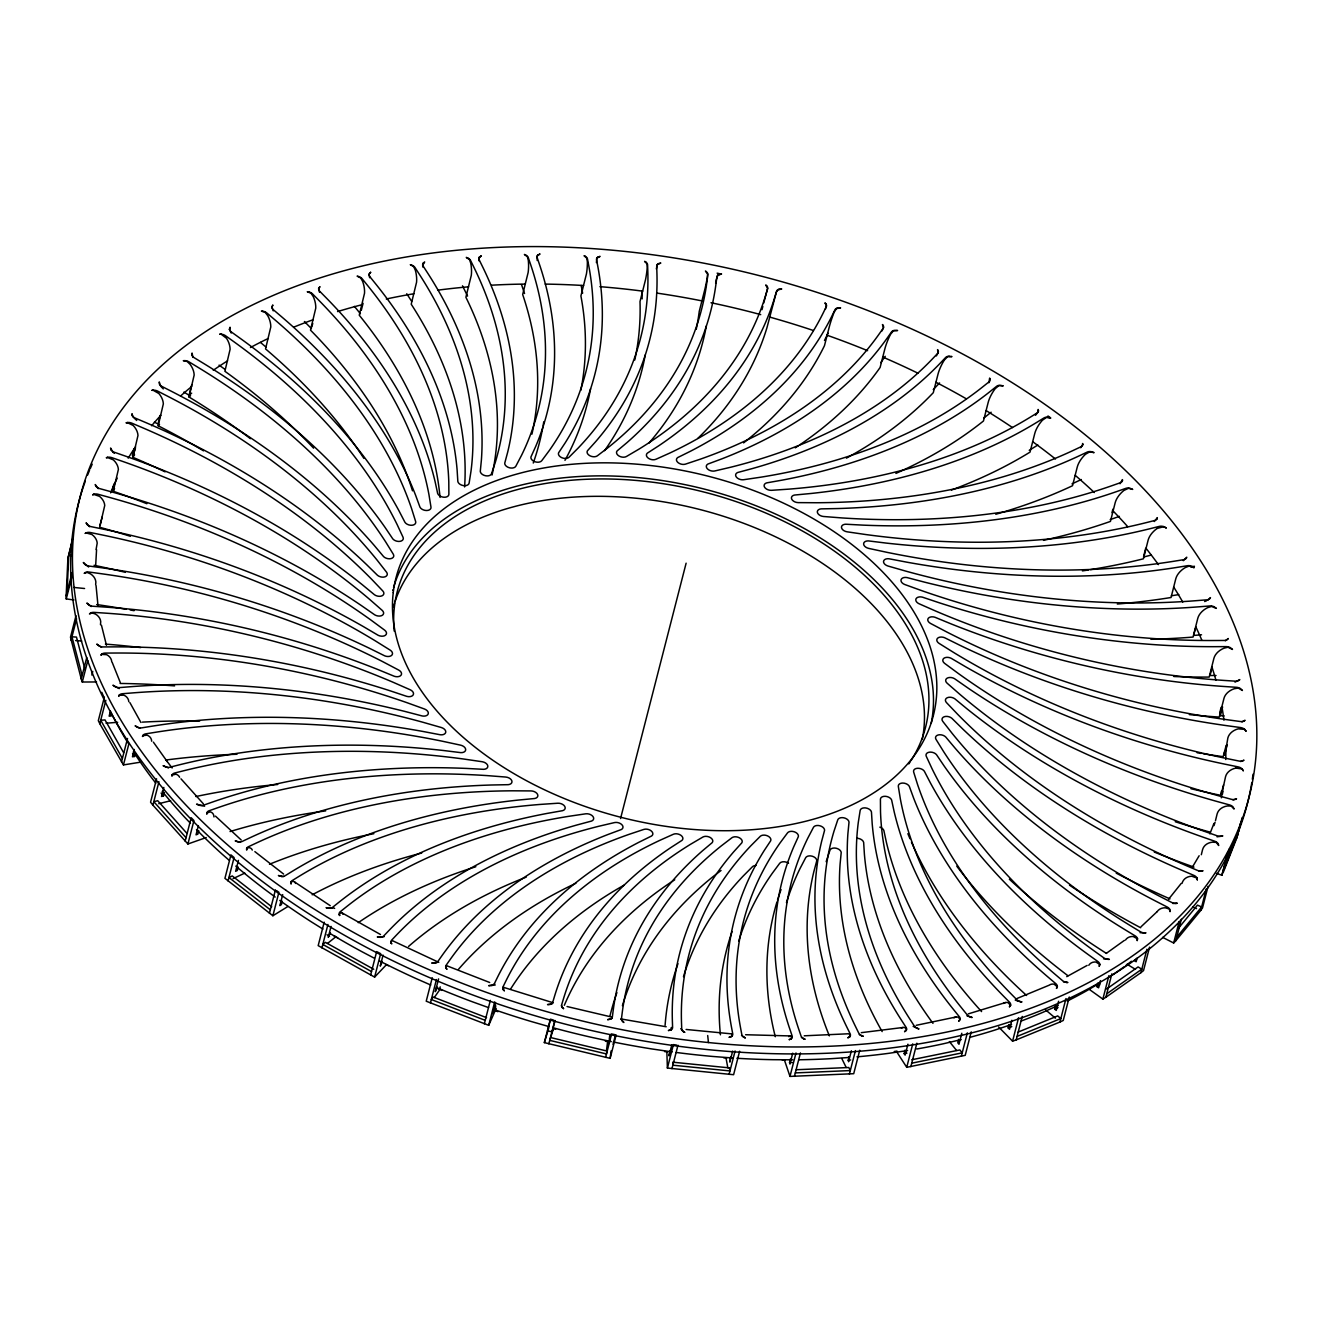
<?xml version="1.0" encoding="UTF-8"?>
<svg xmlns="http://www.w3.org/2000/svg" width="1323" height="1323" viewBox="0 0 1323 1323"><rect width="100%" height="100%" fill="white"/><g stroke="black" fill="none" stroke-linecap="round" stroke-linejoin="round"><path stroke-width="1.5" d="M612.119 1017.883L612.119 1017.271A15.661 0.959 -78.5 0 0 611.474 1017.982M621.198 1019.14L623.877 1022.514L622.769 1021.687A5.805 3.688 14.4 0 1 621.446 1018.76L622.223 1012.657A575.604 365.346 14.4 0 1 721.068 846.059L731.966 837.707A5.805 3.688 14.4 0 1 739.309 837.757A5.805 3.688 14.4 0 1 741.839 842.801L733.703 851.814A584.882 371.25 14.4 0 0 672.382 1021.174L672.597 1027.425A5.805 3.688 14.4 0 1 671.009 1029.873L668.495 1030.518L671.009 1029.873M206.835 812.95L206.835 813.926L206.835 812.95A5.805 3.688 14.4 0 1 209.034 810.784L216.559 808.138A575.604 365.346 14.4 0 1 487.195 775.609L505.75 777.048A5.805 3.688 14.4 0 1 511.836 780.851A5.805 3.688 14.4 0 1 508.264 784.671L491.296 785.002A584.882 371.25 14.4 0 0 248.972 838.236L242.092 841.478A5.805 3.688 14.4 0 1 238.008 841.875L235.196 840.899L240.406 842.304M1122.417 480.778L1122.466 479.621L1120.019 483.738M95.653 565.897L96.562 549.657M318.645 288.596L319.819 286.81L318.645 288.596L319.538 292.333M73.923 599.964L66.249 598.922L66.15 595.912L67.903 558.422L73.294 535.947M67.043 592.439L68.796 554.949L71.822 555.577M656.34 268.916L657.333 264.633L660.805 263.045L658.292 263.674A5.805 3.688 14.4 0 0 656.704 266.121L656.903 272.373A584.882 371.25 14.4 0 1 595.582 441.733L587.462 450.746A5.805 3.688 14.4 0 0 589.975 455.79A5.805 3.688 14.4 0 0 597.318 455.84L608.233 447.488A575.604 365.346 14.4 0 0 707.061 280.889L707.855 274.787A5.805 3.688 14.4 0 0 706.532 271.86L705.424 271.033L707.557 273.927L707.292 277.565A15.661 0.943 -78.5 0 1 704.878 289.29L699.255 311.318A575.555 365.33 14.4 0 1 696.229 329.295M331.213 908.339L326.053 907.677L328.98 908.273A5.805 3.688 14.4 0 0 332.652 907.264L338.043 902.947A584.882 371.25 14.4 0 1 546.862 813.463L562.556 810.685A5.805 3.688 14.4 0 0 564.673 806.253A5.805 3.688 14.4 0 0 557.81 803.226L540.082 804.434A575.604 365.346 14.4 0 0 298.37 876.769L292.201 880.572A5.805 3.688 14.4 0 0 290.828 883.103L291.126 884.095L291.143 881.912L292.995 881.399A15.661 6.334 -54.3 0 1 295.575 883.433M95.653 584.551L95.868 581.971A15.661 11.907 -1.9 0 0 90.526 573.868L87.136 572.429L84.192 573.355L85.102 572.611A5.805 3.688 14.4 0 1 89.088 572.049L98.53 573.339A575.604 365.346 14.4 0 1 382.545 661.566L398.752 670.1A5.805 3.688 14.4 0 1 401.084 675.16A5.805 3.688 14.4 0 1 394.32 676.285L378.047 669.587A584.882 371.25 14.4 0 0 102.251 606.877L92.875 606.248A5.805 3.688 14.4 0 1 88.674 604.876L86.888 603.056L91.254 606.546M100.482 624.737L100.73 621.661A15.661 11.609 -10.6 0 0 95.454 614.07L92.13 612.896L89.484 613.971L90.229 613.244A5.805 3.688 14.4 0 1 94.016 612.384L103.392 612.996A575.604 365.346 14.4 0 1 393.129 682.271L410.213 689.779A5.805 3.688 14.4 0 1 413.272 694.757A5.805 3.688 14.4 0 1 406.872 696.394L390.02 690.771A584.882 371.25 14.4 0 0 112.323 646.881L103.128 646.93A5.805 3.688 14.4 0 1 98.812 645.822L96.794 644.103L101.507 647.327M1038.423 410.626L1038.175 409.452L1038.307 411.718L1035.496 415.29M1137.482 938.619L1137.234 940.537L1137.482 938.619A5.805 3.688 14.4 0 0 1135.117 935.841L1127.345 931.127A584.882 371.25 14.4 0 1 944.258 766.166L936.486 754.656A5.805 3.688 14.4 0 0 929.292 752.192A5.805 3.688 14.4 0 0 926.249 756.26L932.087 768.812A575.604 365.346 14.4 0 0 1096.618 952.692L1103.779 957.835A5.805 3.688 14.4 0 0 1107.93 959.357L1109.385 959.373L1103.531 958.811M1221.377 791.286L1220.864 795.355A584.882 371.25 14.4 0 1 1190.981 788.723M191.769 355.11L192.067 353.043L192.943 357.392M606.48 1050.528L607.489 1042.59M609.324 1038.753L609.754 1035.462M553.345 1019.983L550.368 1019.173L544.348 1042.623L610.135 1058.35L611.077 1050.942M1222.469 794.164L1222.849 791.237M172.139 774.931L171.99 775.89L172.139 774.931A5.805 3.688 14.4 0 1 174.719 773.012L182.806 770.978A575.604 365.346 14.4 0 1 463.53 759.005L482.2 761.734A5.805 3.688 14.4 0 1 487.79 765.885A5.805 3.688 14.4 0 1 483.54 769.325L466.225 768.415A584.882 371.25 14.4 0 0 211.035 802.548L203.51 805.194A5.805 3.688 14.4 0 1 199.31 805.294L196.581 804.152L204.585 806.236M1235.831 768.068A15.661 12.072 7.3 0 0 1225.561 776.651L1223.014 788.343A577.109 366.306 14.4 0 1 1221.327 797.802M913.135 1026.383L918.989 1028.963L917.55 1028.451A5.805 3.688 14.4 0 1 914.325 1026.036L910.307 1019.801A575.604 365.346 14.4 0 1 858.296 822.393L860.165 810.437A5.805 3.688 14.4 0 1 865.738 807.94A5.805 3.688 14.4 0 1 871.46 812.008L872.188 823.65A584.882 371.25 14.4 0 0 954.511 1010.739L959.407 1016.808A5.805 3.688 14.4 0 1 960.068 1019.752L958.646 1021.257L960.151 1019.09L958.05 1017.189A15.661 7.872 75.8 0 0 954.015 1017.867M1157.112 518.798L1157.311 517.657L1154.318 521.527M561.547 1006.009L561.597 1005.199M552.601 1003.545L552.766 1002.636L503.583 987.355M1189.344 714.602A584.882 371.25 14.4 0 0 1219.244 717.083L1223.957 698.395A15.661 11.593 -10.7 0 1 1234.194 688.754L1238.212 688.043L1242.413 690.49L1240.627 688.671A5.805 3.688 14.4 0 0 1236.426 687.299L1227.049 686.687A584.882 371.25 14.4 0 1 951.254 623.96L934.981 617.262A5.805 3.688 14.4 0 0 928.217 618.403A5.805 3.688 14.4 0 0 930.549 623.447L946.755 631.981A575.604 365.346 14.4 0 0 1230.754 720.225L1240.213 721.498A5.805 3.688 14.4 0 0 1244.199 720.936L1245.075 720.274L1241.95 721.911M1201.317 854.724L1202.541 849.746A15.661 12.006 26.1 0 1 1212.513 842.156L1216.25 842.42L1218.731 845.513L1218.053 843.528A5.805 3.688 14.4 0 0 1214.679 841.196L1205.633 838.054A584.882 371.25 14.4 0 1 966.981 708.814L954.743 698.726A5.805 3.688 14.4 0 0 947.235 697.75A5.805 3.688 14.4 0 0 946.458 702.563L957.488 714.122A575.604 365.346 14.4 0 0 1188.666 866.648L1197.381 870.369A5.805 3.688 14.4 0 0 1201.747 871.03L1203.037 870.732L1199.134 871.295M1215.473 820.673L1217.094 814.058A15.661 12.089 16.6 0 1 1227.264 805.988L1231.134 806.021L1234.094 809.031L1233.119 807.03A5.805 3.688 14.4 0 0 1229.48 804.897L1220.186 802.35A584.882 371.25 14.4 0 1 967.989 688.043L954.511 678.666A5.805 3.688 14.4 0 0 947.07 678.203A5.805 3.688 14.4 0 0 947.086 683.164L959.638 694.145A575.604 365.346 14.4 0 0 1208.263 832.696L1217.309 835.838A5.805 3.688 14.4 0 0 1221.642 836.202L1222.832 835.904L1217.061 836.831M1117.323 604.032A584.882 371.25 14.4 0 0 1171.053 597.5L1175.767 578.829A15.661 9.972 -32.9 0 1 1185.325 567.55L1189.129 566.079L1194.173 567.732L1191.758 566.227A5.805 3.688 14.4 0 0 1187.409 565.715L1178.859 567.104A584.882 371.25 14.4 0 1 906.47 562.11L888.99 558.769A5.805 3.688 14.4 0 0 883.549 561.365A5.805 3.688 14.4 0 0 887.981 566.029L906.255 571.255A575.604 365.346 14.4 0 0 1197.844 600.543L1206.774 599.832A5.805 3.688 14.4 0 0 1210.032 598.409L1210.462 597.616L1207.965 600.113M1150.911 639.29A584.882 371.25 14.4 0 0 1193.048 637.074L1197.762 618.403A15.661 10.634 -26.2 0 1 1207.618 607.654L1211.537 606.447L1216.35 608.382L1214.134 606.761A5.805 3.688 14.4 0 0 1209.768 605.951L1200.854 606.662A584.882 371.25 14.4 0 1 924.297 582.087L907.032 577.572A5.805 3.688 14.4 0 0 901.079 579.706A5.805 3.688 14.4 0 0 904.849 584.551L922.627 590.968A575.604 365.346 14.4 0 0 1214.894 640.514L1224.089 640.464A5.805 3.688 14.4 0 0 1227.628 639.307L1228.24 638.513L1225.346 640.845M1173.832 676.516A584.882 371.25 14.4 0 0 1209.172 677.078L1213.886 658.391A15.661 11.179 -18.7 0 1 1223.973 648.204L1227.959 647.245L1232.49 649.444L1230.473 647.724A5.805 3.688 14.4 0 0 1226.173 646.616L1216.978 646.666A584.882 371.25 14.4 0 1 939.28 602.792L922.412 597.153A5.805 3.688 14.4 0 0 916.029 598.79A5.805 3.688 14.4 0 0 919.088 603.768L936.171 611.276A575.604 365.346 14.4 0 0 1225.892 680.551L1235.285 681.163A5.805 3.688 14.4 0 0 1239.056 680.303L1239.816 679.575L1235.02 682.155M1043.483 540.346A584.882 371.25 14.4 0 0 1110.444 521.411L1115.173 502.757A15.661 8.335 -44.5 0 1 1123.905 490.453L1128.436 488.336L1132.72 489.411L1129.991 488.253A5.805 3.688 14.4 0 0 1125.774 488.369L1118.249 491.015A584.882 371.25 14.4 0 1 863.076 525.132L845.744 524.222A5.805 3.688 14.4 0 0 841.511 527.679A5.805 3.688 14.4 0 0 847.1 531.813L865.771 534.542A575.604 365.346 14.4 0 0 1146.495 522.568L1154.582 520.534A5.805 3.688 14.4 0 0 1157.145 518.616M1090.483 569.634A584.882 371.25 14.4 0 0 1143.419 558.802L1148.132 540.148A15.661 9.195 -39 0 1 1157.311 528.357M951.419 490.072A584.882 371.25 14.4 0 0 1030.022 452.119L1034.768 433.481A15.661 6.301 -54.4 0 1 1042.392 420.251L1046.361 417.489L1050.793 418.035L1047.899 417.208A5.805 3.688 14.4 0 0 1043.996 417.919L1037.827 421.723A584.882 371.25 14.4 0 1 811.016 493.479L794.594 495.034A5.805 3.688 14.4 0 0 791.733 499.184A5.805 3.688 14.4 0 0 798.249 502.624L816.489 502.74A575.604 365.346 14.4 0 0 1074.078 450.018L1080.974 446.777A5.805 3.688 14.4 0 0 1082.76 444.429L1082.594 443.503L1082.71 444.594M995.789 514.267A584.882 371.25 14.4 0 0 1072.523 485.723L1077.253 467.069A15.661 7.376 -49.6 0 1 1085.455 454.285L1089.722 451.838L1094.104 452.648L1091.277 451.672A5.805 3.688 14.4 0 0 1087.208 452.086L1080.329 455.31A584.882 371.25 14.4 0 1 838.005 508.545L821.037 508.875A5.805 3.688 14.4 0 0 817.465 512.696A5.805 3.688 14.4 0 0 823.551 516.499L842.106 517.938A575.604 365.346 14.4 0 0 1112.742 485.409L1120.267 482.763A5.805 3.688 14.4 0 0 1122.466 480.613M250.394 438.657A575.505 365.297 14.4 0 0 189.024 397.016L194.167 375.037A15.661 10.931 51.3 0 0 190.099 364.354L187.155 361.493L183.302 360.699L184.724 360.617A5.805 3.688 14.4 0 1 188.991 361.857L196.747 366.57A575.604 365.346 14.4 0 1 385.654 541.884L393.311 554.238A5.805 3.688 14.4 0 1 391.013 558.604A5.805 3.688 14.4 0 1 383.62 556.619L374.26 545.456A584.882 371.25 14.4 0 0 170.336 390.748L162.051 386.514A5.805 3.688 14.4 0 1 159.322 383.868L159.256 381.917L160.496 385.903M846.406 458.138A584.882 371.25 14.4 0 0 933.294 392.683L938.04 374.045A15.661 4.035 -62.9 0 1 944.357 359.988M895.903 473.419A584.882 371.25 14.4 0 0 983.452 420.995L988.198 402.357A15.661 5.209 -58.8 0 1 995.177 388.697L998.815 385.671L1003.247 385.869L1000.304 385.274A5.805 3.688 14.4 0 0 996.649 386.283L991.258 390.599A584.882 371.25 14.4 0 1 782.439 480.084L766.745 482.862A5.805 3.688 14.4 0 0 764.628 487.294A5.805 3.688 14.4 0 0 771.491 490.32L789.219 489.113A575.604 365.346 14.4 0 0 1030.931 416.778L1037.1 412.974A5.805 3.688 14.4 0 0 1038.472 410.461M318.694 288.414A5.805 3.688 14.4 0 0 319.802 291.358L325.524 297.162A584.882 371.25 14.4 0 1 435.118 481.721L437.665 493.512A5.805 3.688 14.4 0 0 443.85 497.233A5.805 3.688 14.4 0 0 448.877 494.306L448.795 481.985A575.604 365.346 14.4 0 0 367 284.759L362.105 278.69A5.805 3.688 14.4 0 0 358.583 276.474L357.111 276.143L360.732 277.979L362.651 281.452A15.661 7.855 75.9 0 1 364.536 293.16L359.244 315.205A575.505 365.297 14.4 0 1 440.046 497.415M369.63 277.731L369.183 273.977L370.638 272.306L369.183 273.977A5.805 3.688 14.4 0 0 369.894 276.739L374.789 282.808A584.882 371.25 14.4 0 1 457.113 469.913L457.841 481.539A5.805 3.688 14.4 0 0 463.546 485.607A5.805 3.688 14.4 0 0 469.119 483.127L471.005 471.153A575.604 365.346 14.4 0 0 418.994 273.745L414.975 267.511A5.805 3.688 14.4 0 0 411.734 265.096L410.295 264.683L413.752 266.75L415.356 270.305A15.661 6.863 80.8 0 1 416.58 282.163L411.221 304.207A575.505 365.297 14.4 0 1 464.605 486.947M799.968 444.71A584.882 371.25 14.4 0 0 880.109 367.48L884.872 348.842A15.661 2.828 -66.9 0 1 890.445 334.454L893.306 330.915L897.589 330.502L894.662 330.32A5.805 3.688 14.4 0 0 891.57 331.875L887.915 337.067A584.882 371.25 14.4 0 1 721.73 458.899L708.003 464.009A5.805 3.688 14.4 0 0 707.425 468.855A5.805 3.688 14.4 0 0 714.767 470.971L730.891 467.184A575.604 365.346 14.4 0 0 933.112 358.202L937.66 353.406A5.805 3.688 14.4 0 0 938.139 350.628L937.544 349.636L938.139 352.712L936.37 355.92M67.903 558.422L71.872 542.976M66.15 595.912L72.17 572.462M66.249 598.922L72.269 575.472M93.85 494.24L92.726 494.802L93.85 494.24A5.805 3.688 14.4 0 1 98.117 494.289L107.411 496.836A575.604 365.346 14.4 0 1 370.754 619.908L384.679 630.178A5.805 3.688 14.4 0 1 385.473 635.222A5.805 3.688 14.4 0 1 378.18 635.305L363.61 626.722A584.882 371.25 14.4 0 0 100.631 528.605L91.204 526.67A5.805 3.688 14.4 0 1 87.335 524.784L86.078 522.833L89.617 526.769M86.309 532.805L85.3 533.384L86.309 532.805A5.805 3.688 14.4 0 1 90.46 532.541L99.87 534.475A575.604 365.346 14.4 0 1 375.071 640.712L390.219 650.155A5.805 3.688 14.4 0 1 391.79 655.232A5.805 3.688 14.4 0 1 384.712 655.844L369.2 648.171A584.882 371.25 14.4 0 0 98.332 567.302L88.889 566.029A5.805 3.688 14.4 0 1 84.821 564.375L83.299 562.49L88.641 567.005M107.643 457.345L106.435 457.741L107.643 457.345A5.805 3.688 14.4 0 1 111.992 457.708L121.038 460.851A575.604 365.346 14.4 0 1 369.663 599.402L382.215 610.383A5.805 3.688 14.4 0 1 382.231 615.344A5.805 3.688 14.4 0 1 374.789 614.881L361.295 605.504A584.882 371.25 14.4 0 0 109.098 491.197L99.82 488.65A5.805 3.688 14.4 0 1 96.166 486.533L95.206 484.549L98.266 488.65M111.198 450.2L110.553 448.034L112.835 451.92M76.006 615.708L70.483 637.206L81.249 678.947L82.291 682.023L96.546 681.957M100.085 525.512L104.749 505.419A15.661 12.105 16.8 0 0 99.539 496.357L93.801 494.422M71.062 640.282L76.569 618.817M127.554 422.517L126.264 422.814L127.554 422.517A5.805 3.688 14.4 0 1 131.903 423.195L140.618 426.899A575.604 365.346 14.4 0 1 371.813 579.424L382.843 591.001A5.805 3.688 14.4 0 1 382.066 595.797A5.805 3.688 14.4 0 1 374.558 594.821L362.32 584.733A584.882 371.25 14.4 0 0 123.667 455.492L114.605 452.35A5.805 3.688 14.4 0 1 111.231 450.018M113.861 484.235L112.521 489.444L114.737 483.292M132.317 415.852L131.986 413.719L133.028 416.943L136.732 420.482M146.87 503.716A575.555 365.33 14.4 0 0 113.265 491.263L118.392 469.4A15.661 12.006 26.1 0 0 113.365 459.891L107.61 457.526M134.169 448.547L132.383 455.492L134.152 452.979M165.094 471.848A575.555 365.33 14.4 0 0 132.862 457.311L137.989 435.416A15.661 11.775 35.1 0 0 133.21 425.493L127.504 422.699M134.599 451.242L135.492 447.769M153.336 390.169L151.98 390.351L153.336 390.169A5.805 3.688 14.4 0 1 157.669 391.128L165.954 395.362A575.604 365.346 14.4 0 1 377.154 560.175L386.564 572.214A5.805 3.688 14.4 0 1 385.01 576.828A5.805 3.688 14.4 0 1 377.518 575.323L366.653 564.656A584.882 371.25 14.4 0 0 144.157 421.888L135.426 418.184A5.805 3.688 14.4 0 1 132.366 415.687M81.249 678.947L86.756 657.498M82.291 682.023L87.814 660.541M91.833 675.044L92.775 671.373M160.232 415.29L157.999 423.972L154.411 422.136M203.544 450.845A575.555 365.33 14.4 0 0 158.181 425.774L163.341 403.862A15.661 11.411 43.6 0 0 158.892 393.526L153.286 390.351M101.673 654.24L101.061 655.034L101.673 654.24A5.805 3.688 14.4 0 1 105.212 653.082L114.406 653.033A575.604 365.346 14.4 0 1 406.674 702.579L424.451 708.996A5.805 3.688 14.4 0 1 428.222 713.841A5.805 3.688 14.4 0 1 422.269 715.975L405.003 711.46A584.882 371.25 14.4 0 0 128.447 686.885L119.517 687.596A5.805 3.688 14.4 0 1 115.167 686.786L112.935 685.215L119.268 688.588M104.335 697.221L98.315 720.671L99.82 723.731L123.452 764.926L140.486 762.18M99.82 723.731L105.84 700.28M183.914 392.088L189.073 395.23L191.752 384.795M110.024 712.7L109.131 716.173L111.281 716.008L109.776 712.948M119.268 695.154L118.789 696.096L119.268 695.154A5.805 3.688 14.4 0 1 122.526 693.715L131.457 693.004A575.604 365.346 14.4 0 1 423.046 722.292L441.32 727.518A5.805 3.688 14.4 0 1 445.752 732.181A5.805 3.688 14.4 0 1 440.311 734.778L422.831 731.437A584.882 371.25 14.4 0 0 150.442 726.443L141.892 727.832A5.805 3.688 14.4 0 1 137.542 727.319L135.111 725.864L139.973 728.262M221.371 334.206L219.916 334.173L221.371 334.206A5.805 3.688 14.4 0 1 225.505 335.711L232.666 340.854A575.604 365.346 14.4 0 1 397.214 524.735L403.052 537.287A5.805 3.688 14.4 0 1 400.009 541.355A5.805 3.688 14.4 0 1 392.799 538.891L385.043 527.381A584.882 371.25 14.4 0 0 201.939 362.419L194.183 357.706A5.805 3.688 14.4 0 1 191.818 354.928M229.458 329.377L230.037 327.393L229.458 329.377L231.211 333.049M121.501 761.916L127.537 738.466M123.452 764.926L128.976 743.427M221.321 334.372L226.514 338.291A15.661 10.319 58.4 0 1 230.103 349.305L224.893 371.283A575.555 365.33 14.4 0 1 313.601 448.166M134.334 749.48L132.449 756.806L134.499 756.475L135.393 753.002M142.851 735.522L142.537 736.431L142.851 735.522A5.805 3.688 14.4 0 1 145.778 733.835L154.328 732.462A575.604 365.346 14.4 0 1 442.064 741.161L460.636 745.163A5.805 3.688 14.4 0 1 465.679 749.595A5.805 3.688 14.4 0 1 460.817 752.638L443.321 750.488A584.882 371.25 14.4 0 0 178.076 765.141L170.006 767.175A5.805 3.688 14.4 0 1 165.689 766.96L163.093 765.67L168.501 767.886M262.83 311.385L261.392 311.087L265.228 312.426L267.709 315.635A15.661 9.608 64.8 0 1 270.802 326.93L265.543 348.908A575.555 365.33 14.4 0 1 363.908 458.403M271.893 307.118L272.786 305.216L271.893 307.118L273.233 310.839M156.577 778.784L150.557 802.234L152.922 805.161L187.916 843.991L206.239 837.542M152.922 805.161L158.942 781.711M163.854 787.45L161.522 796.496L163.473 796.016L164.366 792.543M308.739 292.069L307.267 291.755L311.037 293.259L313.27 296.617A15.661 8.781 70.6 0 1 315.767 308.143L310.492 330.138A575.555 365.33 14.4 0 1 412.511 490.816M311.864 326.864L312.757 323.391M185.154 841.18L191.19 817.73L193.935 820.541L187.916 843.991M198.4 825.635L196.052 834.813L197.855 834.168L198.748 830.695M361.295 310.277L363.081 303.331M228.052 880.986L234.072 857.536L230.946 854.89L224.927 878.34L272.885 915.748L287.901 906.503M238.438 860.38L235.643 871.311L237.297 870.517L238.19 867.045M422.947 263.459L424.666 261.971L422.632 265.311M269.429 913.283L275.449 889.833M281.402 876.339L278.508 875.545L281.402 876.339A5.805 3.688 14.4 0 0 285.288 875.628L291.457 871.824A584.882 371.25 14.4 0 1 518.285 800.068L534.69 798.513A5.805 3.688 14.4 0 0 537.551 794.362A5.805 3.688 14.4 0 0 531.052 790.922L512.811 790.807A575.604 365.346 14.4 0 0 255.223 843.545L248.327 846.77A5.805 3.688 14.4 0 0 246.541 849.134L246.69 850.127L247.12 848.01L249.286 847.712A15.661 7.376 -49.6 0 1 252.28 850.077M272.885 915.748L278.905 892.297L276.606 890.66M282.692 894.596L279.864 905.61L281.352 904.684L282.246 901.211M467.631 258.101L466.258 257.39L469.533 259.672L470.773 263.31A15.661 5.772 85.4 0 1 471.319 275.234L465.894 297.262A575.555 365.33 14.4 0 1 492.073 475.023M479.373 257.142L481.34 255.786L478.876 258.134L478.926 260.78M324.201 922.181L318.182 945.631L374.624 977.102L385.704 965.459M321.919 947.913L327.939 924.463M331.048 926.398L328.253 937.329L330.436 932.814M339.217 914.474L339.664 915.483L339.217 914.474A5.805 3.688 14.4 0 1 340.143 911.812L345.535 907.495A575.604 365.346 14.4 0 1 568.708 816.324L585.742 813.81A5.805 3.688 14.4 0 1 592.886 816.407A5.805 3.688 14.4 0 1 591.53 821.07L576.729 825.039A584.882 371.25 14.4 0 0 388.201 931.276L383.653 936.056A5.805 3.688 14.4 0 1 380.247 937.345L377.303 936.965L384.133 936.684M479.422 256.96A5.805 3.688 14.4 0 0 479.174 259.804L482.283 266.138A584.882 371.25 14.4 0 1 507.668 452.201L504.741 463.149A5.805 3.688 14.4 0 0 509.322 467.747A5.805 3.688 14.4 0 0 515.821 466.242L521.51 455.377A575.604 365.346 14.4 0 0 530.473 264.087L528.307 257.704A5.805 3.688 14.4 0 0 525.76 254.992L524.388 254.463L527.43 256.844L528.324 260.532A15.661 4.63 89.7 0 1 528.142 272.488L522.668 294.516A575.555 365.33 14.4 0 1 531.929 434.159M537.833 255.107L540.016 253.933L537.188 256.017L537.188 260.466M370.638 975.051L376.658 951.601L380.644 953.651L374.624 977.102M383.075 955.107L380.247 966.121L382.231 961.49M391.112 943.101L391.161 942.919A5.805 3.688 14.4 0 1 391.641 940.14L396.189 935.344A575.604 365.346 14.4 0 1 598.409 826.362L614.534 822.575A5.805 3.688 14.4 0 1 621.876 824.692A5.805 3.688 14.4 0 1 621.297 829.538L607.571 834.648A584.882 371.25 14.4 0 0 441.386 956.479L437.731 961.672A5.805 3.688 14.4 0 1 434.622 963.227L431.711 963.045L438.045 962.218A15.661 2.828 -66.9 0 1 438.789 962.334L393.179 941.017A15.661 4.035 -62.9 0 0 392.121 940.769L390.864 942.224L391.757 943.911L391.161 942.919M585.312 256.53L584.088 255.67L586.85 258.299L587.362 261.987A15.661 3.44 -86.2 0 1 586.436 273.927L580.913 295.955A575.555 365.33 14.4 0 1 580.814 390.335M597.665 257.34L600.063 256.348L596.888 258.2L596.392 262.582M432.241 977.763L426.221 1001.213L488.7 1025.325L496.224 1008.324M430.422 1002.999L436.441 979.549M438.575 978.888L435.284 991.671L437.07 986.941M440.212 986.859L439.319 990.348L434.225 997.592M446.099 968.122L446.827 969.164L446.099 968.122A5.805 3.688 14.4 0 1 446.132 965.244L449.787 960.051A575.604 365.346 14.4 0 1 628.822 834.433L643.871 829.405A5.805 3.688 14.4 0 1 651.346 831.026A5.805 3.688 14.4 0 1 651.561 836.004L639.026 842.205A584.882 371.25 14.4 0 0 497.001 978.292L494.289 983.849A5.805 3.688 14.4 0 1 491.528 985.652L488.65 985.701L494.422 984.329A15.661 1.571 -70.9 0 1 494.918 985.354M645.789 262.186L644.615 261.326L647.096 264.021L647.228 267.693A15.661 2.199 -82.3 0 1 645.558 279.55L640.001 301.578A575.555 365.33 14.4 0 1 634.775 360.021M484.334 1023.82L490.353 1000.37M488.7 1025.325L494.719 1001.875M495.612 1002.685L492.784 1013.699L495.811 1005.877M503.451 989.802L504.311 990.729L503.451 989.802A5.805 3.688 14.4 0 1 503.005 986.875L505.733 981.319A575.604 365.346 14.4 0 1 659.631 840.436L673.44 834.234A5.805 3.688 14.4 0 1 680.948 835.342A5.805 3.688 14.4 0 1 681.94 840.403L670.778 847.613A584.882 371.25 14.4 0 0 554.469 996.467L552.716 1002.321A5.805 3.688 14.4 0 1 550.318 1004.372L547.54 1004.587L551.36 1004.174L552.766 1002.636M718.885 274.572L721.581 273.993L717.843 275.267L716.371 279.418A15.661 0.959 -78.5 0 1 715.627 283.337M552.518 1030.551L552.088 1031.957L547.623 1030.733L550.418 1019.818M548.83 1043.847L554.85 1020.397M552.088 1031.957L554.899 1021.042M562.556 1007.729L563.532 1008.606L562.556 1007.729A5.805 3.688 14.4 0 1 561.663 1004.785L563.433 998.915A575.604 365.346 14.4 0 1 690.49 844.322L702.926 837.012A5.805 3.688 14.4 0 1 710.385 837.591A5.805 3.688 14.4 0 1 712.154 842.668L702.447 850.838A584.882 371.25 14.4 0 0 613.144 1010.805L612.367 1016.907A5.805 3.688 14.4 0 1 610.366 1019.157L607.704 1019.62L610.366 1019.157M620.553 818.524L686.124 563.168M766.695 286L765.752 284.941L767.588 288.331L763.718 303.05M761.998 309.698L762.842 306.407M778.933 289.357L781.744 288.976L777.792 289.969L776.336 292.218L767.009 327.492A584.882 371.25 14.4 0 1 697.833 438.376M609.109 1040.391L608.034 1045.335L610.862 1034.338M605.587 1057.424L611.606 1033.974L614.633 1034.586M613.045 1044.426L615.393 1035.264M610.135 1058.35L616.154 1034.9M825.8 303.926L824.99 302.818L826.379 305.861L825.354 309.334M882.061 330.882L883.466 327.542L882.441 324.548L883.185 325.425A5.805 3.688 14.4 0 1 883.169 328.302L879.514 333.495A575.604 365.346 14.4 0 1 700.479 459.114L685.43 464.141A5.805 3.688 14.4 0 1 677.955 462.521A5.805 3.688 14.4 0 1 677.74 457.543L690.259 451.341A584.882 371.25 14.4 0 0 832.283 315.271L835.011 309.698A5.805 3.688 14.4 0 1 837.773 307.895L840.634 307.895L836.483 308.59L834.069 312.36A15.661 1.571 -70.8 0 0 829.24 327.062L824.477 345.667A584.882 371.25 14.4 0 1 743.576 442.891M669.851 1050.842L669.008 1055.837L671.803 1044.905M739.623 1051.256L733.604 1074.706L667.387 1068.058L673.407 1044.608L676.45 1045.021M671.952 1068.67L677.971 1045.22M683.462 1031.543L684.653 1032.304L683.462 1031.543A5.805 3.688 14.4 0 1 681.709 1028.666L681.494 1022.398A575.604 365.346 14.4 0 1 751.034 845.595L760.295 836.301A5.805 3.688 14.4 0 1 767.423 835.822A5.805 3.688 14.4 0 1 770.681 840.783L764.214 850.54A584.882 371.25 14.4 0 0 731.536 1027.425L732.727 1033.776A5.805 3.688 14.4 0 1 731.586 1036.389L729.238 1037.215L731.586 1036.389M730.461 1057.094L729.849 1062.104L732.677 1051.09M729.072 1074.408L735.092 1050.958M743.939 1037.199L745.213 1037.877L743.939 1037.199A5.805 3.688 14.4 0 1 741.773 1034.371L740.582 1028.021A575.604 365.346 14.4 0 1 780.041 842.966L787.565 832.829A5.805 3.688 14.4 0 1 794.412 831.836A5.805 3.688 14.4 0 1 798.348 836.632L793.635 847.034A584.882 371.25 14.4 0 0 789.963 1029.509L792.13 1035.892A5.805 3.688 14.4 0 1 791.419 1038.638L789.285 1039.646L791.419 1038.638M949.004 356.383L951.998 356.598L947.615 356.697L944.357 360.005M792.725 1053.158L789.93 1064.072L790.294 1059.062M859.735 1050.247L853.715 1073.697L789.98 1076.409L795.999 1052.959M803.541 1038.555L804.897 1039.167L803.541 1038.555A5.805 3.688 14.4 0 1 800.994 1035.843L798.827 1029.459A575.604 365.346 14.4 0 1 807.791 838.17L813.48 827.305A5.805 3.688 14.4 0 1 819.979 825.8A5.805 3.688 14.4 0 1 824.56 830.397L821.633 841.345A584.882 371.25 14.4 0 0 847.001 1027.409L850.127 1033.759A5.805 3.688 14.4 0 1 849.879 1036.587L847.96 1037.761L849.879 1036.587M794.412 1076.393L800.432 1052.943M990.034 379.254L989.637 378.08L988.909 382.727M851.384 1050.743L848.572 1061.741L848.705 1056.73M849.416 1074.044L855.435 1050.594M861.62 1035.628L863.043 1036.157L861.62 1035.628A5.805 3.688 14.4 0 1 858.726 1033.065L855.617 1026.714A575.604 365.346 14.4 0 1 833.97 831.291L837.773 819.813A5.805 3.688 14.4 0 1 843.842 817.812A5.805 3.688 14.4 0 1 849.019 822.162L847.911 833.523A584.882 371.25 14.4 0 0 902.054 1021.124L906.09 1027.359A5.805 3.688 14.4 0 1 906.305 1030.27L904.618 1031.609L906.305 1030.27M907.925 1044.194L905.114 1055.109L904.155 1053.604L905.048 1050.131M971.247 1031.89L965.211 1055.341L906.735 1067.314L912.754 1043.864M910.852 1066.652L916.872 1043.202M1082.76 444.429L1080.709 447.753M958.679 1039.332L957.786 1042.805L958.977 1044.26L961.804 1033.263M966.948 1015.832L970.718 1017.073A5.805 3.688 14.4 0 1 967.196 1014.857L962.301 1008.804A575.604 365.346 14.4 0 1 880.506 811.561L880.423 799.241A5.805 3.688 14.4 0 1 885.434 796.314A5.805 3.688 14.4 0 1 891.636 800.035L894.183 811.826A584.882 371.25 14.4 0 0 1003.777 996.384L1009.499 1002.189A5.805 3.688 14.4 0 1 1010.607 1005.133L1009.466 1006.753L1010.607 1005.133M961.325 1056.316L967.345 1032.866M1111.982 512.663L1112.875 509.19M1011.863 1020.265L1009.532 1029.327L1008.159 1027.921L1009.052 1024.449M1018.049 1001.081L1020.513 1001.66A5.805 3.688 14.4 0 1 1016.759 999.642L1011.037 993.838A575.604 365.346 14.4 0 1 900.351 798.927L898.317 786.391A5.805 3.688 14.4 0 1 902.716 783.051A5.805 3.688 14.4 0 1 909.331 786.391L913.664 798.216A584.882 371.25 14.4 0 0 1049.337 978.177L1055.82 983.684A5.805 3.688 14.4 0 1 1057.358 986.611L1056.515 988.347L1057.358 986.611M998.65 1027.012L1012.575 1041.168L1018.594 1017.718M1012.575 1041.168L1016.196 1039.895L1022.232 1016.444M1143.899 555.296L1145.685 548.35M1163.612 526.587L1166.191 527.927L1163.612 526.587A5.805 3.688 14.4 0 0 1159.295 526.389L1151.225 528.406A584.882 371.25 14.4 0 1 885.98 543.058L868.483 540.909A5.805 3.688 14.4 0 0 863.621 543.951A5.805 3.688 14.4 0 0 868.649 548.384L887.22 552.386A575.604 365.346 14.4 0 0 1174.973 561.084L1183.523 559.712A5.805 3.688 14.4 0 0 1186.45 558.025L1186.748 557.198L1183.258 560.687M1058.615 1001.279L1056.25 1010.441L1054.696 1009.118L1055.589 1005.645M1063.46 981.881L1066.421 982.344A5.805 3.688 14.4 0 1 1062.452 980.575L1055.969 975.068A575.604 365.346 14.4 0 1 917.6 784.622L913.647 772.02A5.805 3.688 14.4 0 1 917.385 768.283A5.805 3.688 14.4 0 1 924.33 771.21L930.416 782.935A584.882 371.25 14.4 0 0 1090.681 956.347L1097.842 961.49A5.805 3.688 14.4 0 1 1099.793 964.351L1099.248 966.203L1099.793 964.351M1016.196 1039.895L1059.938 1022.034L1065.958 998.584M1069.265 997.029L1063.245 1020.48L1059.938 1022.034M1100.471 980.641L1098.619 987.834L1096.899 986.594L1097.776 983.121M1195.43 628.475L1193.644 635.437L1201.532 634.792M1088.614 988.893L1102.869 999.113L1108.889 975.663M1102.869 999.113L1105.846 997.294L1111.866 973.844M1137.102 958.084L1136.159 961.755L1134.291 960.614L1136.887 958.547M1211.818 668.578L1210.032 675.524L1216.019 675.491M1144.527 933.112L1145.983 932.847L1140.062 932.682M1105.846 997.294L1140.922 972.67L1146.942 949.219M1149.538 947.152L1143.519 970.602L1140.922 972.67M1221.129 707.358L1219.789 712.584L1220.368 715.644L1224.172 715.892M1220.368 715.644L1222.601 706.962M1175.915 903.559L1177.321 903.196L1172.873 903.51M1162.669 937.379L1173.666 943.001L1179.19 921.503M1173.666 943.001L1175.866 940.686L1181.373 919.237M1226.206 745.362L1223.147 756.657A584.882 371.25 14.4 0 1 1203.12 753.713M1227.198 744.915L1224.519 755.334L1224.437 752.324M1196.935 877.877L1197.298 879.845L1196.935 877.877A5.805 3.688 14.4 0 0 1193.859 875.363L1185.143 871.659A584.882 371.25 14.4 0 1 962.648 728.89L951.783 718.224A5.805 3.688 14.4 0 0 944.291 716.719A5.805 3.688 14.4 0 0 942.737 721.333L952.147 733.372A575.604 365.346 14.4 0 0 1163.347 898.185L1171.632 902.418A5.805 3.688 14.4 0 0 1175.965 903.394M1220.864 795.355L1223.543 784.919M1244.48 729.171L1246.001 731.09L1244.48 729.171A5.805 3.688 14.4 0 0 1240.412 727.534L1230.952 726.244A584.882 371.25 14.4 0 1 960.101 645.376L944.589 637.703A5.805 3.688 14.4 0 0 937.511 638.314A5.805 3.688 14.4 0 0 939.082 643.391L954.23 652.834A575.604 365.346 14.4 0 0 1229.414 759.071L1238.841 761.006A5.805 3.688 14.4 0 0 1242.992 760.742L1244 760.179L1240.61 761.552M1175.866 940.686L1200.755 910.406L1206.262 888.957M1208.048 886.393L1202.524 907.892L1200.755 910.406M1241.966 768.762L1243.223 770.714L1241.966 768.762A5.805 3.688 14.4 0 0 1238.08 766.877L1228.67 764.942A584.882 371.25 14.4 0 1 965.691 666.825L951.121 658.259A5.805 3.688 14.4 0 0 943.828 658.325A5.805 3.688 14.4 0 0 944.622 663.369L958.547 673.639A575.604 365.346 14.4 0 0 1221.89 796.711L1231.184 799.257A5.805 3.688 14.4 0 0 1235.45 799.307L1236.558 798.827L1232.97 799.935M1216.383 873.345L1221.89 875.247L1227.909 851.797M1221.89 875.247L1229.216 849.118M1223.196 872.568L1236.823 837.939L1240.792 822.476M1242.181 817.531L1236.823 837.939M96.083 549.508L97.207 543.075A15.661 12.072 7.3 0 0 91.899 534.492L86.26 532.987M392.749 590.488L392.997 589.595M102.318 516.83L101.358 520.137A577.109 366.306 14.4 0 0 99.771 526.339M547.623 1030.733L548.053 1029.327M544.348 1042.623L548.648 1028.351M550.815 1037.215L553.113 1029.592M1213.985 825.618L1215.06 822.327M826.164 861.686L829.968 850.226A5.805 3.688 14.4 0 1 836.037 848.208A5.805 3.688 14.4 0 1 841.213 852.558L840.105 863.919A584.882 371.25 14.4 0 0 882.16 1031.593M906.255 1030.452L906.404 1028.881L904.899 1027.706A15.661 6.863 80.7 0 0 901.393 1028.285M1213.952 823.402L1209.867 833.87M1224.089 869.095L1237.716 834.466M113.265 491.263L114.539 488.567M206.785 813.116L210.109 811.842A15.661 8.335 -44.5 0 1 213.979 816.952M117.218 478.149L114.456 483.986A577.109 366.306 14.4 0 0 110.619 492.851M824.494 340.458L828.033 333.214M1199.134 855.749L1192.453 867.012M849.829 1036.769L850.292 1035.281L849.118 1034.073A15.661 5.772 85.4 0 0 847.58 1033.809L804.219 1035.81M132.862 457.311L134.582 454.798M135.541 446.893L133.524 449.837A577.109 366.306 14.4 0 0 128.199 458.171M880.787 362.634L885.236 356.3M172.106 775.113L175.909 774.187A15.661 9.211 -39 0 1 179.614 777.263M1181.207 883.433L1168.556 899.243M1177.966 928.845L1197.447 905.147L1201.648 906.933L1176.759 937.213M791.386 1038.803L791.303 1036.223A15.661 4.647 89.6 0 0 788.905 1036.686M158.181 425.774L159.521 424.336M160.86 415.356L158.347 418.068A577.109 366.306 14.4 0 0 151.599 425.774M933.261 389.607L939.595 382.926M1157.112 911.679L1141.121 926.695M142.801 735.704L147.051 735.141A15.661 9.972 -32.9 0 1 151.698 741.211M189.024 397.016L190.562 395.676M731.536 1036.571L732.099 1034.106A15.661 3.44 -86.3 0 0 731.222 1033.825L686.108 1029.459M191.653 386.564L188.66 389.028A577.109 366.306 14.4 0 0 180.573 396.007M189.073 395.23L191.67 393.146M327.525 943.431L335.033 937.412M983.849 418.051L991.142 412.214M721.052 870.484L713.262 876.454A575.505 365.297 14.4 0 0 622.405 1005.645M1125.542 965.757L1131.43 961.259M1124.368 940.405L1106.359 953.321M119.219 695.319L123.866 695.154A15.661 10.634 -26.1 0 1 128.811 701.719M1106.607 989.009L1138.078 966.931L1141.815 969.197L1106.739 993.821M670.959 1030.055L672.15 1027.773A15.661 2.216 -82.4 0 0 670.926 1028.302M227.573 360.848L224.133 363.015A577.109 366.306 14.4 0 0 213.268 370.275M1029.228 450.316L1037.844 445.024M1096.899 986.594L1099.86 984.775M1100.141 982.824L1086.613 990.795A592.721 376.212 14.4 0 1 1067.181 1001.098M611.921 1018.33L610.316 1019.338M1087.126 965.426L1066.735 976.655M1157.311 528.357L1163.562 526.769M101.623 654.422L106.601 654.653A15.661 11.179 -18.7 0 1 111.76 661.732M268.222 338.49L264.368 340.342A577.109 366.306 14.4 0 0 250.46 347.519M233.046 878.637L244.821 873.097M1071.994 483.904L1081.304 479.521M1054.696 1009.118L1058.02 1007.564M1058.02 1005.53L1043.004 1012.277A592.721 376.212 14.4 0 1 1021.174 1021.025M1018.115 1032.089L1057.705 1015.915L1060.831 1018.561L1017.089 1036.422M1204.625 601.535L1206.526 600.807M1017.106 998.435L1049.189 985.188A15.661 9.608 64.7 0 1 1054.133 984.18L1057.309 986.793M313.154 319.719L308.954 321.241A577.109 366.306 14.4 0 0 293.64 327.194M1110.195 519.608L1119.39 516.383M1008.159 1027.921L1011.781 1026.648M1005.563 1002.536L968.304 1013.865M1011.549 1024.515L995.177 1029.972A592.721 376.212 14.4 0 1 969.858 1037.348M332.404 908.256L333.313 907.991A15.661 5.209 -58.8 0 1 334.636 908.405M361.89 304.753L357.359 305.927A577.109 366.306 14.4 0 0 337.563 311.583M158.793 803.689L170.634 800.729M1143.452 557.049L1151.324 555.065M955.917 1017.007L916.178 1025.325M961.226 1039.58L943.679 1043.698A592.721 376.212 14.4 0 1 916.723 1049.007M911.812 1059.756L959.853 1049.933L962.218 1052.843L911.745 1063.179M413.884 293.756L409.088 294.566A577.109 366.306 14.4 0 0 386.299 298.998M1190.849 566.839L1194.454 566.261M1171.368 595.797L1178.776 594.589M894.249 1051.52L896.994 1051.09M904.155 1053.604L906.9 1053.158M903.063 1027.475L861.273 1032.668M907.578 1050.545L889.073 1053.273A592.721 376.212 14.4 0 1 856.973 1056.845M1235.831 768.068L1241.917 768.944M468.574 286.843L463.563 287.273A577.109 366.306 14.4 0 0 437.83 290.167M106.055 723.234L117.681 722.292M283.717 876.57L281.352 876.521M847.811 1060.203L850.689 1059.971M849.283 1057.457L831.952 1058.632A592.721 376.212 14.4 0 1 798.695 1059.773M796.281 1069.745L848.804 1067.512L850.292 1070.572L795.305 1072.92M1066.371 982.526L1067.909 982.46L1066.421 982.344M525.347 284.098L520.171 284.147A577.109 366.306 14.4 0 0 491.627 285.189M782.158 1059.905L785.118 1059.888M789.401 1062.534L792.361 1062.518M790.096 1035.926L745.61 1034.735M792.775 1059.822L772.93 1059.69A592.721 376.212 14.4 0 1 736.894 1058.268M1020.463 1001.842L1022.001 1001.875L1020.513 1001.66M583.592 285.536L578.316 285.222A577.109 366.306 14.4 0 0 545.208 284.098M75.576 640.564L81.679 640.977M723.731 1057.821L726.74 1058.02M732.859 1058.003L712.684 1056.449A592.721 376.212 14.4 0 1 676.202 1052.447M74.071 587.462L84.573 588.503M642.664 291.159L637.339 290.465A577.109 366.306 14.4 0 0 599.881 286.661M664.576 1051.57L667.619 1051.983M672.15 1051.917L651.842 1048.941A592.721 376.212 14.4 0 1 613.31 1041.995M970.669 1017.255L972.173 1017.486L970.718 1017.073M666.197 1026.764L620.983 1018.942M701.934 300.883L696.626 299.841A577.109 366.306 14.4 0 0 657.118 293.127M605.339 1041.218L608.365 1041.829M611.904 1017.089L567.038 1006.522M711.013 302.719L716.322 303.86A577.109 366.306 14.4 0 1 755.483 313.22L760.725 314.626M611.292 1041.598L591.083 1037.232A592.721 376.212 14.4 0 1 552.617 1027.624M552.865 1028.55L555.627 1029.294M769.688 317.057L774.914 318.562A577.109 366.306 14.4 0 1 813.314 330.485M549.293 1026.681L531.085 1021.472A592.721 376.212 14.4 0 1 493.777 1009.466M1017.668 1001.015L1015.221 1000.072M497.961 1011.665L493.562 1010.21M827.156 335.248L832.233 337.067A577.109 366.306 14.4 0 1 867.607 350.678M488.567 1007.613L472.493 1001.825A592.721 376.212 14.4 0 1 436.392 987.471M489.692 982.493L447.191 965.922A15.661 2.828 -66.9 0 0 446.43 965.807L446.066 968.304M486.55 1017.668L433.084 997.013L431.315 999.526L485.227 1020.347M859.255 1034.553L861.587 1035.81M437.781 988.661L441.998 990.431M1192.767 906.999L1196.554 908.62M882.788 357.045L887.667 359.195A577.109 366.306 14.4 0 1 918.013 373.235M430.769 985.023L415.935 978.507A592.721 376.212 14.4 0 1 379.684 961.044M801.391 1037.364L803.491 1038.737M385.919 964.484L388.4 965.74M1244.43 729.353L1238.146 728.841A15.661 11.907 -1.9 0 0 1227.86 737.969L1225.859 749.744A577.109 366.306 14.4 0 1 1225.726 759.501M935.973 382.248L940.603 384.679A577.109 366.306 14.4 0 1 965.955 398.603M374.343 958.232L362.055 951.766A592.721 376.212 14.4 0 1 329.592 933.211M380.478 934.501L342.128 912.936M373.714 969.279L325.408 942.356L322.812 944.44L371.515 971.578M333.975 935.626L337.745 937.875M1127.064 964.269L1135.498 969.379M327.046 934.766L329.543 936.287M986.131 410.577L990.464 413.272A577.109 366.306 14.4 0 1 1012.508 427.577M322.928 929.077L311.434 921.916A592.721 376.212 14.4 0 1 279.781 900.434M330.221 905.676L294.599 881.978M743.89 1037.381L741.525 1035.363M1047.981 415.968L1050.28 417.621M219.056 365.115L225.274 369.564M1032.701 441.7L1036.686 444.627A577.109 366.306 14.4 0 1 1055.456 458.998M275.184 897.044L264.633 889.254A592.721 376.212 14.4 0 1 235.808 866.118M283.635 874.073L254.859 851.615M271.711 906.751L232.269 875.958L228.945 877.513L270.322 909.811M683.412 1031.725L681.99 1030.336M260.466 342.409L266.204 347.271M1045.567 1009.829L1055.407 1018.181M113.117 452.268L114.357 453.326M1075.186 475.288L1078.774 478.43A577.109 366.306 14.4 0 1 1094.353 492.553M228.912 860.082L222.148 854.162A592.721 376.212 14.4 0 1 196.465 829.604M241.216 840.006L215.467 816.126M163.275 388.912L160.728 386.283M304.422 321.506L311.418 328.6M1113.123 510.992L1116.281 514.283A577.109 366.306 14.4 0 1 1127.692 526.637M190.413 823.253L184.459 817.019A592.721 376.212 14.4 0 1 162.216 791.319M203.411 803.871L180.986 778.817M1196.885 878.042L1191.758 876.206A15.661 11.775 35 0 0 1182.051 883.351M187.023 833.457L157.718 800.713L153.815 801.688L186.047 837.707M562.507 1007.894L561.564 1006.423M354.432 306.374L360.402 313.749M949.385 1041.565L956.562 1050.445M161.108 793.089L163.473 796.016M1146.082 548.384L1148.777 551.823A577.109 366.306 14.4 0 1 1158.435 564.623M155.783 783.1L151.98 778.238A592.721 376.212 14.4 0 1 133.391 751.662M165.722 759.617L172.139 767.985M167.227 761.568L153.369 742.137M406.74 293.739L411.668 301.363M896.928 1052.132L906.735 1067.314M132.565 753.482L134.499 756.475M681.792 1030.187L681.262 1028.996A15.661 2.199 -82.3 0 0 680.717 1028.765M503.401 989.984L503.137 987.355A15.661 1.588 -70.8 0 1 503.666 988.347M1173.716 587.081L1175.915 590.604A577.109 366.306 14.4 0 1 1182.779 602.097M128.149 743.212L125.057 738.217A592.721 376.212 14.4 0 1 110.355 711.079M140.916 722.474L129.902 702.612M123.585 752.622L105.013 719.91L100.713 720.258L122.394 758.443M1137.433 938.801L1133.199 936.502A15.661 10.931 51.3 0 0 1125.476 940.041M462.504 285.801L467.565 296.104M841.825 1058.582L846.174 1067.446M1195.727 626.639L1197.398 630.228A577.109 366.306 14.4 0 1 1201.846 640.216M120.327 682.618L112.257 662.525M1099.76 964.533L1096.039 962.053A15.661 10.319 58.4 0 0 1088.779 965.277M521.527 284.61L524.553 293.508M784.704 1060.864L789.98 1076.409M1211.851 666.643L1212.976 670.248A577.109 366.306 14.4 0 1 1215.936 680.27M106.468 645.277L101.458 625.25M85.069 669.703L76.469 637.091L71.955 636.793L82.142 675.474M422.616 265.708L422.947 267.163M581.177 285.454L582.633 293.193M726.178 1058.929L727.832 1067.793M1221.923 706.664L1222.502 710.236A577.109 366.306 14.4 0 1 1223.924 720.175M97.968 605.306L96.033 585.51M339.168 914.656L340.788 912.523A15.661 5.209 -58.8 0 1 342.889 914.259M707.689 1035.512L708.466 1042.557M641.903 290.729L642.168 298.882M666.891 1052.827L667.387 1068.058M1010.557 1005.315L1007.977 1002.619A15.661 8.781 70.6 0 0 1003.462 1003.462M1250.648 789.12A603.453 383.025 14.4 0 1 561.233 1023.059A603.453 383.025 14.4 0 1 85.267 481.274M87.649 475.007A603.453 383.025 14.4 0 1 89.534 470.326M90.196 468.789A603.453 383.025 14.4 0 1 92.213 464.158M717.116 273.166A603.453 383.025 14.4 0 1 720.539 273.894M1253.03 774.22A603.453 383.025 14.4 0 1 1252.335 779.214M1251.823 782.521A603.453 383.025 14.4 0 1 1250.963 787.466M1124.021 966.865A592.721 376.212 14.4 0 1 1109.914 976.606M103.988 697.436A592.721 376.212 14.4 0 1 101.788 692.293M949.054 356.201A5.805 3.688 14.4 0 0 945.647 357.491L941.1 362.27A584.882 371.25 14.4 0 1 752.555 468.507L737.771 472.476A5.805 3.688 14.4 0 0 736.415 477.14A5.805 3.688 14.4 0 0 743.559 479.736L760.576 477.223A575.604 365.346 14.4 0 0 983.766 386.051L989.157 381.752A5.805 3.688 14.4 0 0 990.084 379.073M393.559 587.528A277.35 176.042 14.4 0 1 398.851 573.057L400.141 570.246A277.35 176.042 14.4 0 1 407.831 556.586L409.601 553.94A277.35 176.042 14.4 0 1 419.573 541.239L421.805 538.808A277.35 176.042 14.4 0 1 433.977 527.182L436.64 524.983A277.35 176.042 14.4 0 1 450.878 514.597L453.921 512.646A277.35 176.042 14.4 0 1 470.078 503.583L473.485 501.913A277.35 176.042 14.4 0 1 491.379 494.289L495.116 492.917A277.35 176.042 14.4 0 1 514.531 486.814L518.55 485.739A277.35 176.042 14.4 0 1 539.288 481.225L543.555 480.481A277.35 176.042 14.4 0 1 565.401 477.603L569.849 477.19A277.35 176.042 14.4 0 1 592.539 475.966L597.153 475.883A277.35 176.042 14.4 0 1 620.454 476.346L625.151 476.611A277.35 176.042 14.4 0 1 648.799 478.728L653.545 479.323A277.35 176.042 14.4 0 1 677.293 483.11L682.04 484.036A277.35 176.042 14.4 0 1 705.606 489.427L710.286 490.651A277.35 176.042 14.4 0 1 733.438 497.597L738.002 499.135A277.35 176.042 14.4 0 1 760.477 507.552L764.892 509.372A277.35 176.042 14.4 0 1 786.424 519.178L790.625 521.262A277.35 176.042 14.4 0 1 811.016 532.342L814.951 534.674A277.35 176.042 14.4 0 1 833.953 546.895L837.591 549.458A277.35 176.042 14.4 0 1 855.005 562.705L858.313 565.434A277.35 176.042 14.4 0 1 873.924 579.557L876.868 582.467A277.35 176.042 14.4 0 1 890.528 597.301L893.058 600.328A277.35 176.042 14.4 0 1 904.618 615.724L906.702 618.85A277.35 176.042 14.4 0 1 916.029 634.627L917.666 637.818A277.35 176.042 14.4 0 1 924.661 653.827L925.819 657.035A277.35 176.042 14.4 0 1 930.4 673.076L931.078 676.268A277.35 176.042 14.4 0 1 933.211 692.177L933.376 695.319A277.35 176.042 14.4 0 1 933.013 710.914L932.698 713.99A277.35 176.042 14.4 0 1 931.243 723.119M879.845 827.156A5.805 3.688 14.4 0 1 883.83 830.431L886.377 842.238A584.882 371.25 14.4 0 0 981.567 1011.582M786.457 902.584A575.505 365.297 14.4 0 1 800.002 868.583L805.674 857.717A5.805 3.688 14.4 0 1 812.173 856.196A5.805 3.688 14.4 0 1 816.754 860.81L813.827 871.741A584.882 371.25 14.4 0 0 829.356 1035.876M775.295 1036.703A584.882 371.25 14.4 0 1 776.981 901.873M777.511 900.103A584.882 371.25 14.4 0 1 781.05 889.552M788.558 863.224A5.805 3.688 14.4 0 0 779.76 863.224L772.235 873.362A575.555 365.33 14.4 0 0 738.73 941.066M645.26 354.928A584.882 371.25 14.4 0 1 604.561 450.663M645.839 262.004A5.805 3.688 14.4 0 1 647.592 264.898L647.807 271.149A575.604 365.346 14.4 0 1 578.267 447.951L569.006 457.245A5.805 3.688 14.4 0 1 561.862 457.725A5.805 3.688 14.4 0 1 558.62 452.764L565.086 443.007A584.882 371.25 14.4 0 0 597.764 266.121L596.557 259.771A5.805 3.688 14.4 0 1 597.715 257.158M718.935 274.39A5.805 3.688 14.4 0 0 716.934 276.639L716.14 282.742A584.882 371.25 14.4 0 1 626.854 442.725L617.146 450.878A5.805 3.688 14.4 0 0 618.916 455.955A5.805 3.688 14.4 0 0 626.374 456.534L638.811 449.225A575.604 365.346 14.4 0 0 765.868 294.632L767.638 288.778A5.805 3.688 14.4 0 0 766.745 285.834M706.333 325.971A584.882 371.25 14.4 0 1 648.865 443.188M1026.598 995.475A584.882 371.25 14.4 0 1 911.464 842.123M909.992 838.749A584.882 371.25 14.4 0 1 907.876 833.688M798.414 445.752A584.882 371.25 14.4 0 1 795.255 447.852M1088.465 569.965A584.882 371.25 14.4 0 1 1082.396 570.891M142.371 722.126A575.505 365.297 14.4 0 1 199.674 721.101M94.065 565.285A575.555 365.33 14.4 0 1 125.371 572.33M120.095 683.462A575.555 365.33 14.4 0 1 174.586 685.893M1106.508 953.453A584.882 371.25 14.4 0 1 1009.366 879.233M1144.577 932.93A5.805 3.688 14.4 0 1 1140.31 931.69L1132.554 926.976A575.604 365.346 14.4 0 1 943.646 751.662L935.973 739.309A5.805 3.688 14.4 0 1 938.288 734.943A5.805 3.688 14.4 0 1 945.68 736.944L955.041 748.09A584.882 371.25 14.4 0 0 1158.965 902.799L1167.25 907.032A5.805 3.688 14.4 0 1 1169.979 909.678L1170.028 911.663L1169.3 909L1165.216 907.776A15.661 11.411 43.4 0 0 1157.112 911.679M1140.674 927.754A584.882 371.25 14.4 0 1 1069.53 885.186M422.996 263.277A5.805 3.688 14.4 0 0 423.211 266.188L427.246 272.422A584.882 371.25 14.4 0 1 481.39 460.04L480.282 471.385A5.805 3.688 14.4 0 0 485.458 475.734A5.805 3.688 14.4 0 0 491.528 473.733L495.331 462.256A575.604 365.346 14.4 0 0 473.684 266.833L470.575 260.499A5.805 3.688 14.4 0 0 467.664 257.919M458.486 969.312A575.555 365.33 14.4 0 1 575.885 883.268M312.162 894.795A575.555 365.33 14.4 0 1 421.723 853.021M665.105 1025.242A584.882 371.25 14.4 0 1 677.988 963.673M683.478 976.705A575.555 365.33 14.4 0 1 743.228 876.008L752.489 866.697A5.805 3.688 14.4 0 1 755.979 865.507M1201.119 753.399A584.882 371.25 14.4 0 1 1197.117 752.737M932.98 1023.357A584.882 371.25 14.4 0 1 864.382 854.046L863.654 842.404A5.805 3.688 14.4 0 0 857.188 838.269M105.41 644.103A575.555 365.33 14.4 0 1 140.767 647.575M720.423 1034.801A584.882 371.25 14.4 0 1 732.082 931.524M1169.979 898.879A584.882 371.25 14.4 0 1 1116.232 873.147M1067.926 975.729A584.882 371.25 14.4 0 1 956.761 866.168M166.516 759.948A575.555 365.33 14.4 0 1 236.999 754.259M393.311 607.075A272.72 173.098 14.4 0 1 394.469 603.222M395.097 601.304A272.72 173.098 14.4 0 1 701.934 510.05A272.72 173.098 14.4 0 1 922.263 739.441M394.204 631.088A272.72 173.098 14.4 0 1 701.405 491.395A272.72 173.098 14.4 0 1 911.382 759.997M910.538 761.304A272.72 173.098 14.4 0 1 908.802 763.9M99.638 527.249A575.555 365.33 14.4 0 1 130.415 536.295M269.479 864.25A575.505 365.297 14.4 0 1 373.88 833.688M230.037 831.555A575.555 365.33 14.4 0 1 325.69 810.883M271.943 306.936A5.805 3.688 14.4 0 0 273.481 309.863L279.963 315.37A584.882 371.25 14.4 0 1 415.637 495.331L419.97 507.172A5.805 3.688 14.4 0 0 426.585 510.513A5.805 3.688 14.4 0 0 430.984 507.156L428.95 494.62A575.604 365.346 14.4 0 0 318.264 299.726L312.542 293.904A5.805 3.688 14.4 0 0 308.788 291.903M262.88 311.203A5.805 3.688 14.4 0 1 266.849 312.989L273.332 318.496A575.604 365.346 14.4 0 1 411.701 508.925L415.654 521.543A5.805 3.688 14.4 0 1 411.916 525.264A5.805 3.688 14.4 0 1 404.97 522.337L398.885 510.612A584.882 371.25 14.4 0 0 238.62 337.2L231.459 332.056A5.805 3.688 14.4 0 1 229.491 329.195M1193.991 867.111A584.882 371.25 14.4 0 1 1154.284 852.045M537.866 254.926A5.805 3.688 14.4 0 0 537.171 257.654L539.337 264.038A584.882 371.25 14.4 0 1 535.666 446.512L530.953 456.915A5.805 3.688 14.4 0 0 534.889 461.727A5.805 3.688 14.4 0 0 541.735 460.718L549.26 450.581A575.604 365.346 14.4 0 0 588.718 265.526L587.528 259.176A5.805 3.688 14.4 0 0 585.361 256.348M542.81 427.296A584.882 371.25 14.4 0 1 533.252 463.05M543.753 421.805A584.882 371.25 14.4 0 1 543.141 425.477M510.612 989.009A575.505 365.297 14.4 0 1 624.059 885.153M825.85 303.744A5.805 3.688 14.4 0 1 826.296 306.671L823.567 312.228A575.604 365.346 14.4 0 1 669.67 453.111L655.861 459.313A5.805 3.688 14.4 0 1 648.336 458.205A5.805 3.688 14.4 0 1 647.344 453.144L658.523 445.934A584.882 371.25 14.4 0 0 774.815 297.08L776.584 291.225A5.805 3.688 14.4 0 1 778.982 289.191M195.87 796.545A575.555 365.33 14.4 0 1 277.681 784.489M1210.413 832.217A584.882 371.25 14.4 0 1 1175.254 821.715M564.326 1005.282A575.555 365.33 14.4 0 1 674.747 879.762M610.052 1015.7A584.882 371.25 14.4 0 1 616.915 992.614M96.678 604.561A575.555 365.33 14.4 0 1 126.214 609.258M130.15 609.969A575.555 365.33 14.4 0 1 134.086 610.68M590.554 388.813A584.882 371.25 14.4 0 1 564.971 460.338M358.252 922.677A575.555 365.33 14.4 0 1 475.85 866.714M408.542 946.441A575.555 365.33 14.4 0 1 526.24 877.116M393.245 592.588L392.931 595.664A277.35 176.042 14.4 0 0 392.567 611.243L392.749 614.401A277.35 176.042 14.4 0 0 394.866 630.31L395.544 633.502A277.35 176.042 14.4 0 0 400.125 649.543L401.282 652.752A277.35 176.042 14.4 0 0 408.278 668.76L409.915 671.935A277.35 176.042 14.4 0 0 419.242 687.728L421.342 690.854A277.35 176.042 14.4 0 0 432.902 706.25L435.432 709.277A277.35 176.042 14.4 0 0 449.092 724.111L452.019 727.022A277.35 176.042 14.4 0 0 467.647 741.145L470.955 743.873A277.35 176.042 14.4 0 0 488.352 757.12L492.007 759.683A277.35 176.042 14.4 0 0 510.992 771.904L514.945 774.236A277.35 176.042 14.4 0 0 535.319 785.316L539.519 787.4A277.35 176.042 14.4 0 0 561.068 797.19L565.483 799.026A277.35 176.042 14.4 0 0 587.941 807.443L592.522 808.981A277.35 176.042 14.4 0 0 615.658 815.927L620.338 817.151A277.35 176.042 14.4 0 0 643.921 822.542L648.667 823.468A277.35 176.042 14.4 0 0 672.398 827.255L677.144 827.851A277.35 176.042 14.4 0 0 700.793 829.968L705.506 830.232A277.35 176.042 14.4 0 0 728.808 830.695L733.405 830.612A277.35 176.042 14.4 0 0 756.095 829.389L760.56 828.975A277.35 176.042 14.4 0 0 782.389 826.098L786.656 825.354A277.35 176.042 14.4 0 0 807.394 820.839L811.429 819.764A277.35 176.042 14.4 0 0 830.844 813.662L834.581 812.289A277.35 176.042 14.4 0 0 852.459 804.665L855.882 802.995A277.35 176.042 14.4 0 0 872.022 793.932L875.082 791.981A277.35 176.042 14.4 0 0 889.321 781.595L891.967 779.396A277.35 176.042 14.4 0 0 904.155 767.77L906.371 765.339A277.35 176.042 14.4 0 0 916.359 752.638L918.129 749.992A277.35 176.042 14.4 0 0 925.802 736.332L927.109 733.504A277.35 176.042 14.4 0 0 932.384 719.051L933.211 716.09A277.35 176.042 14.4 0 0 936.039 700.975L936.37 697.899A277.35 176.042 14.4 0 0 936.734 682.304L936.552 679.146A277.35 176.042 14.4 0 0 934.418 663.236L933.757 660.045A277.35 176.042 14.4 0 0 929.176 644.003L928.002 640.795A277.35 176.042 14.4 0 0 921.006 624.787L919.386 621.612A277.35 176.042 14.4 0 0 910.042 605.818L907.958 602.693A277.35 176.042 14.4 0 0 896.399 587.296L893.868 584.27A277.35 176.042 14.4 0 0 880.208 569.436L877.265 566.525A277.35 176.042 14.4 0 0 861.653 552.419L858.346 549.673A277.35 176.042 14.4 0 0 840.948 536.427L837.294 533.88A277.35 176.042 14.4 0 0 818.292 521.642L814.356 519.311A277.35 176.042 14.4 0 0 793.965 508.247L789.781 506.147A277.35 176.042 14.4 0 0 768.233 496.357L763.818 494.521A277.35 176.042 14.4 0 0 741.36 486.103L736.779 484.565A277.35 176.042 14.4 0 0 713.626 477.636L708.946 476.396A277.35 176.042 14.4 0 0 685.38 471.005L680.634 470.078A277.35 176.042 14.4 0 0 656.903 466.291L652.156 465.713A277.35 176.042 14.4 0 0 628.491 463.579L623.794 463.315A277.35 176.042 14.4 0 0 600.493 462.852L595.896 462.934A277.35 176.042 14.4 0 0 573.206 464.158L568.741 464.571A277.35 176.042 14.4 0 0 546.895 467.449L542.645 468.193A277.35 176.042 14.4 0 0 521.89 472.708L517.872 473.783A277.35 176.042 14.4 0 0 498.457 479.885L494.719 481.258A277.35 176.042 14.4 0 0 476.826 488.882L473.419 490.552A277.35 176.042 14.4 0 0 457.262 499.614L454.219 501.566A277.35 176.042 14.4 0 0 439.98 511.951L437.334 514.151A277.35 176.042 14.4 0 0 425.146 525.777L422.93 528.208A277.35 176.042 14.4 0 0 412.941 540.909L411.172 543.555A277.35 176.042 14.4 0 0 403.498 557.215L402.192 560.042A277.35 176.042 14.4 0 0 396.9 574.496L396.09 577.473A277.35 176.042 14.4 0 0 393.245 592.588M606.86 1051.008L606.48 1053.951L549.723 1040.374L550.566 1037.546L606.86 1051.008M729.386 1067.876L672.745 1062.187L672.845 1065.197L729.965 1070.935L729.386 1067.876M285.917 890.263A603.453 383.025 14.4 0 0 1248.284 800.084A603.453 383.025 14.4 0 0 459.743 249.981A603.453 383.025 14.4 0 0 285.917 890.263"/></g></svg>
